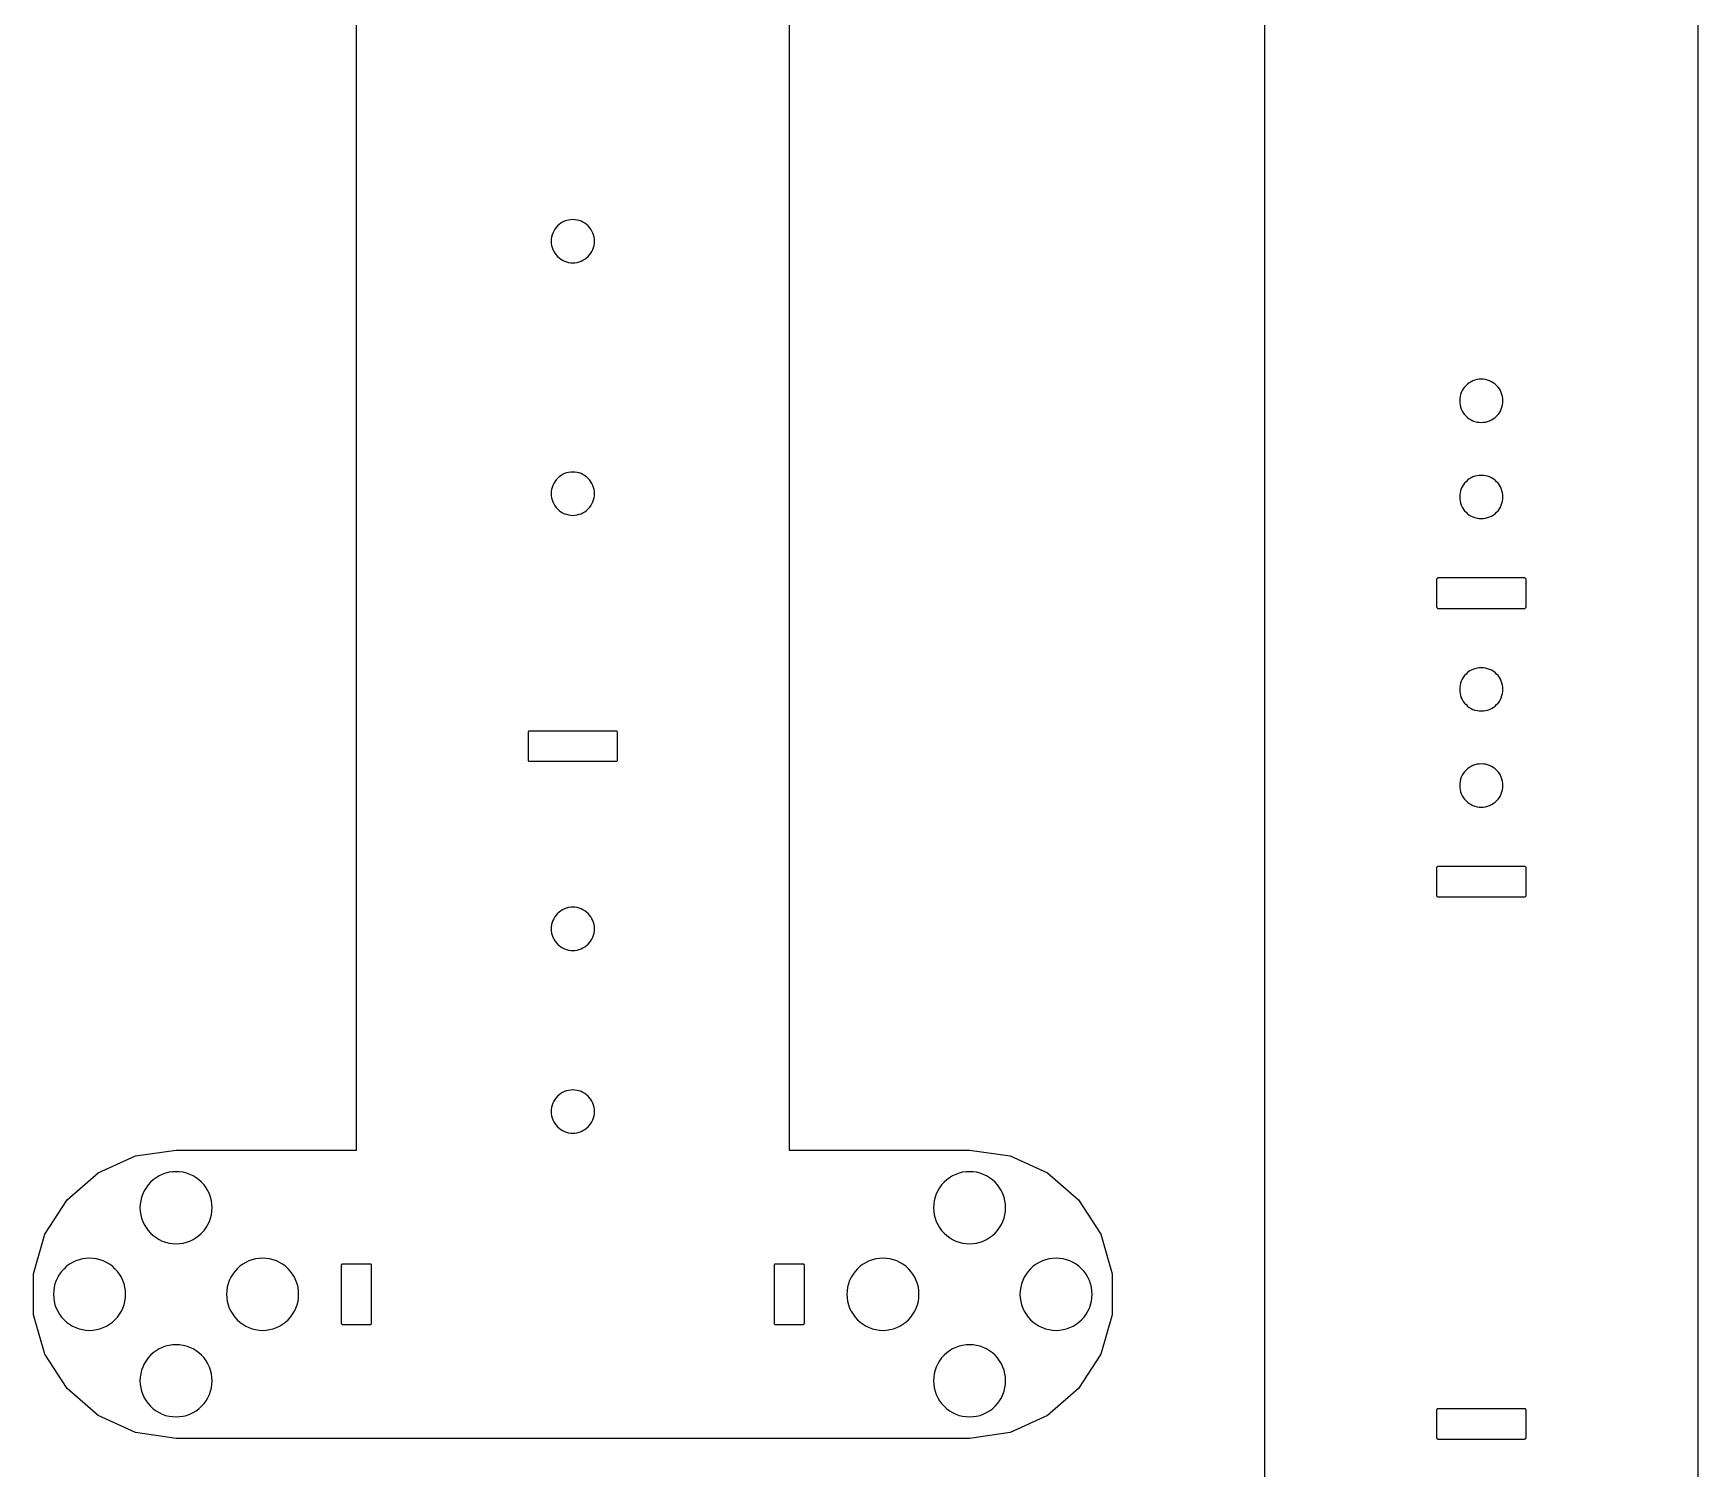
# Model space of a CAD drawing. Header units: millimetres. Extents: x 105 to 221, y 329 to 679.
# Drawn here: x 105.5 to 220.9, y 476 to 575.5 of the extents above; entities that cross this region are included whole.
import ezdxf

# ---------------------------------------------------------------- set-up
doc = ezdxf.new("R2010")
doc.units = ezdxf.units.MM

msp = doc.modelspace()

# ---------------------------------------------------------------- linework, layer by layer
for p, q in [((190.87, 329.08), (190.87, 669.66)), ((220.87, 669.66), (220.87, 329.08)), ((127.89, 498.06), (127.89, 659.06)), ((157.89, 659.06), (157.89, 498.06)), ((141.65, 561.89), (141.57, 561.77)), ((141.74, 562.01), (141.65, 561.89)), ((141.83, 562.12), (141.74, 562.01)), ((141.94, 562.22), (141.83, 562.12)), ((142.06, 562.31), (141.94, 562.22)), ((142.19, 562.38), (142.06, 562.31)), ((142.32, 562.45), (142.19, 562.38)), ((142.46, 562.5), (142.32, 562.45)), ((142.6, 562.53), (142.46, 562.5)), ((142.75, 562.55), (142.6, 562.53)), ((142.89, 562.56), (142.75, 562.55)), ((143.04, 562.55), (142.89, 562.56)), ((143.19, 562.53), (143.04, 562.55)), ((143.33, 562.5), (143.19, 562.53)), ((143.47, 562.45), (143.33, 562.5)), ((143.6, 562.38), (143.47, 562.45)), ((143.73, 562.31), (143.6, 562.38)), ((143.85, 562.22), (143.73, 562.31)), ((143.96, 562.12), (143.85, 562.22)), ((144.05, 562.01), (143.96, 562.12)), ((144.14, 561.89), (144.05, 562.01)), ((144.22, 561.77), (144.14, 561.89)), ((141.4, 561.21), (141.39, 561.06)), ((141.39, 561.06), (141.4, 560.91)), ((141.42, 561.35), (141.4, 561.21)), ((141.4, 560.91), (141.42, 560.77)), ((141.46, 561.5), (141.42, 561.35)), ((141.42, 560.77), (141.46, 560.63)), ((141.51, 561.63), (141.46, 561.5)), ((141.57, 561.77), (141.51, 561.63)), ((144.28, 561.63), (144.22, 561.77)), ((144.33, 561.5), (144.28, 561.63)), ((144.37, 561.35), (144.33, 561.5)), ((144.33, 560.63), (144.37, 560.77)), ((144.39, 561.21), (144.37, 561.35)), ((144.37, 560.77), (144.39, 560.91)), ((144.39, 561.06), (144.39, 561.21)), ((144.39, 560.91), (144.39, 561.06)), ((144.39, 561.06), (144.39, 561.06)), ((141.46, 560.63), (141.51, 560.49)), ((141.51, 560.49), (141.57, 560.35)), ((141.57, 560.35), (141.65, 560.23)), ((141.65, 560.23), (141.74, 560.11)), ((141.74, 560.11), (141.83, 560)), ((141.83, 560), (141.94, 559.9)), ((141.94, 559.9), (142.06, 559.81)), ((142.06, 559.81), (142.19, 559.74)), ((142.19, 559.74), (142.32, 559.67)), ((142.32, 559.67), (142.46, 559.63)), ((142.46, 559.63), (142.6, 559.59)), ((142.6, 559.59), (142.75, 559.57)), ((142.75, 559.57), (142.89, 559.56)), ((142.89, 559.56), (143.04, 559.57)), ((143.04, 559.57), (143.19, 559.59)), ((143.19, 559.59), (143.33, 559.63)), ((143.33, 559.63), (143.47, 559.67)), ((143.47, 559.67), (143.6, 559.74)), ((143.6, 559.74), (143.73, 559.81)), ((143.73, 559.81), (143.85, 559.9)), ((143.85, 559.9), (143.96, 560)), ((143.96, 560), (144.05, 560.11)), ((144.05, 560.11), (144.14, 560.23)), ((144.14, 560.23), (144.22, 560.35)), ((144.22, 560.35), (144.28, 560.49)), ((144.28, 560.49), (144.33, 560.63)), ((205.72, 551.49), (205.58, 551.47)), ((205.87, 551.5), (205.72, 551.49)), ((206.02, 551.49), (205.87, 551.5)), ((206.16, 551.47), (206.02, 551.49)), ((204.43, 550.43), (204.4, 550.29)), ((204.48, 550.57), (204.43, 550.43)), ((204.55, 550.71), (204.48, 550.57)), ((204.62, 550.83), (204.55, 550.71)), ((204.71, 550.95), (204.62, 550.83)), ((204.81, 551.06), (204.71, 550.95)), ((204.92, 551.16), (204.81, 551.06)), ((205.03, 551.25), (204.92, 551.16)), ((205.16, 551.32), (205.03, 551.25)), ((205.29, 551.38), (205.16, 551.32)), ((205.43, 551.43), (205.29, 551.38)), ((205.58, 551.47), (205.43, 551.43)), ((206.3, 551.43), (206.16, 551.47)), ((206.44, 551.38), (206.3, 551.43)), ((206.58, 551.32), (206.44, 551.38)), ((206.7, 551.25), (206.58, 551.32)), ((206.82, 551.16), (206.7, 551.25)), ((206.93, 551.06), (206.82, 551.16)), ((207.03, 550.95), (206.93, 551.06)), ((207.12, 550.83), (207.03, 550.95)), ((207.19, 550.71), (207.12, 550.83)), ((207.25, 550.57), (207.19, 550.71)), ((207.3, 550.43), (207.25, 550.57)), ((207.34, 550.29), (207.3, 550.43)), ((204.38, 550.14), (204.37, 550)), ((204.37, 550), (204.38, 549.85)), ((204.4, 550.29), (204.38, 550.14)), ((204.38, 549.85), (204.4, 549.71)), ((204.4, 549.71), (204.43, 549.56)), ((204.43, 549.56), (204.48, 549.42)), ((204.48, 549.42), (204.55, 549.29)), ((204.55, 549.29), (204.62, 549.16)), ((207.12, 549.16), (207.19, 549.29)), ((207.19, 549.29), (207.25, 549.42)), ((207.25, 549.42), (207.3, 549.56)), ((207.3, 549.56), (207.34, 549.71)), ((207.36, 550.14), (207.34, 550.29)), ((207.34, 549.71), (207.36, 549.85)), ((207.37, 550), (207.36, 550.14)), ((207.36, 549.85), (207.37, 550)), ((207.37, 550), (207.37, 550)), ((204.62, 549.16), (204.71, 549.05)), ((204.71, 549.05), (204.81, 548.94)), ((204.81, 548.94), (204.92, 548.84)), ((204.92, 548.84), (205.03, 548.75)), ((205.03, 548.75), (205.16, 548.68)), ((205.16, 548.68), (205.29, 548.61)), ((205.29, 548.61), (205.43, 548.56)), ((205.43, 548.56), (205.58, 548.53)), ((205.58, 548.53), (205.72, 548.51)), ((205.72, 548.51), (205.87, 548.5)), ((205.87, 548.5), (206.02, 548.51)), ((206.02, 548.51), (206.16, 548.53)), ((206.16, 548.53), (206.3, 548.56)), ((206.3, 548.56), (206.44, 548.61)), ((206.44, 548.61), (206.58, 548.68)), ((206.58, 548.68), (206.7, 548.75)), ((206.7, 548.75), (206.82, 548.84)), ((206.82, 548.84), (206.93, 548.94)), ((206.93, 548.94), (207.03, 549.05)), ((207.03, 549.05), (207.12, 549.16)), ((141.83, 544.62), (141.74, 544.51)), ((141.94, 544.72), (141.83, 544.62)), ((142.06, 544.81), (141.94, 544.72)), ((142.19, 544.88), (142.06, 544.81)), ((142.32, 544.95), (142.19, 544.88)), ((142.46, 545), (142.32, 544.95)), ((142.6, 545.03), (142.46, 545)), ((142.75, 545.05), (142.6, 545.03)), ((142.89, 545.06), (142.75, 545.05)), ((143.04, 545.05), (142.89, 545.06)), ((143.19, 545.03), (143.04, 545.05)), ((143.33, 545), (143.19, 545.03)), ((143.47, 544.95), (143.33, 545)), ((143.6, 544.88), (143.47, 544.95)), ((143.73, 544.81), (143.6, 544.88)), ((143.85, 544.72), (143.73, 544.81)), ((143.96, 544.62), (143.85, 544.72)), ((144.05, 544.51), (143.96, 544.62)), ((205.03, 544.58), (204.92, 544.49)), ((205.16, 544.65), (205.03, 544.58)), ((205.29, 544.72), (205.16, 544.65)), ((205.43, 544.77), (205.29, 544.72)), ((205.58, 544.8), (205.43, 544.77)), ((205.72, 544.82), (205.58, 544.8)), ((205.87, 544.83), (205.72, 544.82)), ((206.02, 544.82), (205.87, 544.83)), ((206.16, 544.8), (206.02, 544.82)), ((206.3, 544.77), (206.16, 544.8)), ((206.44, 544.72), (206.3, 544.77)), ((206.58, 544.65), (206.44, 544.72)), ((206.7, 544.58), (206.58, 544.65)), ((206.82, 544.49), (206.7, 544.58)), ((141.4, 543.71), (141.39, 543.56)), ((141.39, 543.56), (141.4, 543.41)), ((141.42, 543.85), (141.4, 543.71)), ((141.4, 543.41), (141.42, 543.27)), ((141.46, 544), (141.42, 543.85)), ((141.51, 544.13), (141.46, 544)), ((141.57, 544.27), (141.51, 544.13)), ((141.65, 544.39), (141.57, 544.27)), ((141.74, 544.51), (141.65, 544.39)), ((144.14, 544.39), (144.05, 544.51)), ((144.22, 544.27), (144.14, 544.39)), ((144.28, 544.13), (144.22, 544.27)), ((144.33, 544), (144.28, 544.13)), ((144.37, 543.85), (144.33, 544)), ((144.39, 543.71), (144.37, 543.85)), ((144.37, 543.27), (144.39, 543.41)), ((144.39, 543.56), (144.39, 543.71)), ((144.39, 543.41), (144.39, 543.56)), ((144.39, 543.56), (144.39, 543.56)), ((204.38, 543.48), (204.37, 543.33)), ((204.4, 543.62), (204.38, 543.48)), ((204.43, 543.77), (204.4, 543.62)), ((204.48, 543.91), (204.43, 543.77)), ((204.55, 544.04), (204.48, 543.91)), ((204.62, 544.16), (204.55, 544.04)), ((204.71, 544.28), (204.62, 544.16)), ((204.81, 544.39), (204.71, 544.28)), ((204.92, 544.49), (204.81, 544.39)), ((206.93, 544.39), (206.82, 544.49)), ((207.03, 544.28), (206.93, 544.39)), ((207.12, 544.16), (207.03, 544.28)), ((207.19, 544.04), (207.12, 544.16)), ((207.25, 543.91), (207.19, 544.04)), ((207.3, 543.77), (207.25, 543.91)), ((207.34, 543.62), (207.3, 543.77)), ((207.36, 543.48), (207.34, 543.62)), ((207.37, 543.33), (207.36, 543.48)), ((141.42, 543.27), (141.46, 543.13)), ((141.46, 543.13), (141.51, 542.99)), ((141.51, 542.99), (141.57, 542.85)), ((141.57, 542.85), (141.65, 542.73)), ((141.65, 542.73), (141.74, 542.61)), ((141.74, 542.61), (141.83, 542.5)), ((141.83, 542.5), (141.94, 542.4)), ((141.94, 542.4), (142.06, 542.31)), ((142.06, 542.31), (142.19, 542.24)), ((143.6, 542.24), (143.73, 542.31)), ((143.73, 542.31), (143.85, 542.4)), ((143.85, 542.4), (143.96, 542.5)), ((143.96, 542.5), (144.05, 542.61)), ((144.05, 542.61), (144.14, 542.73)), ((144.14, 542.73), (144.22, 542.85)), ((144.22, 542.85), (144.28, 542.99)), ((144.28, 542.99), (144.33, 543.13)), ((144.33, 543.13), (144.37, 543.27)), ((204.37, 543.33), (204.38, 543.18)), ((204.38, 543.18), (204.4, 543.04)), ((204.4, 543.04), (204.43, 542.9)), ((204.43, 542.9), (204.48, 542.76)), ((204.48, 542.76), (204.55, 542.62)), ((204.55, 542.62), (204.62, 542.5)), ((204.62, 542.5), (204.71, 542.38)), ((204.71, 542.38), (204.81, 542.27)), ((204.81, 542.27), (204.92, 542.17)), ((206.82, 542.17), (206.93, 542.27)), ((206.93, 542.27), (207.03, 542.38)), ((207.03, 542.38), (207.12, 542.5)), ((207.12, 542.5), (207.19, 542.62)), ((207.19, 542.62), (207.25, 542.76)), ((207.25, 542.76), (207.3, 542.9)), ((207.3, 542.9), (207.34, 543.04)), ((207.34, 543.04), (207.36, 543.18)), ((207.36, 543.18), (207.37, 543.33)), ((207.37, 543.33), (207.37, 543.33)), ((142.19, 542.24), (142.32, 542.17)), ((142.32, 542.17), (142.46, 542.13)), ((142.46, 542.13), (142.6, 542.09)), ((142.6, 542.09), (142.75, 542.07)), ((142.75, 542.07), (142.89, 542.06)), ((142.89, 542.06), (143.04, 542.07)), ((143.04, 542.07), (143.19, 542.09)), ((143.19, 542.09), (143.33, 542.13)), ((143.33, 542.13), (143.47, 542.17)), ((143.47, 542.17), (143.6, 542.24)), ((204.92, 542.17), (205.03, 542.08)), ((205.03, 542.08), (205.16, 542.01)), ((205.16, 542.01), (205.29, 541.95)), ((205.29, 541.95), (205.43, 541.9)), ((205.43, 541.9), (205.58, 541.86)), ((205.58, 541.86), (205.72, 541.84)), ((205.72, 541.84), (205.87, 541.83)), ((205.87, 541.83), (206.02, 541.84)), ((206.02, 541.84), (206.16, 541.86)), ((206.16, 541.86), (206.3, 541.9)), ((206.3, 541.9), (206.44, 541.95)), ((206.44, 541.95), (206.58, 542.01)), ((206.58, 542.01), (206.7, 542.08)), ((206.7, 542.08), (206.82, 542.17)), ((202.78, 537.66), (202.77, 537.64)), ((202.77, 537.64), (202.77, 537.62)), ((202.79, 537.67), (202.78, 537.66)), ((202.8, 537.69), (202.79, 537.67)), ((202.81, 537.7), (202.8, 537.69)), ((202.83, 537.71), (202.81, 537.7)), ((202.85, 537.72), (202.83, 537.71)), ((202.87, 537.72), (202.85, 537.72)), ((208.87, 537.72), (202.87, 537.72)), ((208.89, 537.72), (208.87, 537.72)), ((208.91, 537.71), (208.89, 537.72)), ((208.92, 537.7), (208.91, 537.71)), ((208.94, 537.69), (208.92, 537.7)), ((208.95, 537.67), (208.94, 537.69)), ((208.96, 537.66), (208.95, 537.67)), ((208.97, 537.64), (208.96, 537.66)), ((208.97, 537.62), (208.97, 537.64)), ((202.77, 537.62), (202.77, 535.71)), ((208.97, 535.71), (208.97, 537.62)), ((202.77, 535.71), (202.77, 535.69)), ((202.77, 535.69), (202.78, 535.67)), ((202.78, 535.67), (202.79, 535.66)), ((202.79, 535.66), (202.8, 535.64)), ((202.8, 535.64), (202.81, 535.63)), ((202.81, 535.63), (202.83, 535.62)), ((202.83, 535.62), (202.85, 535.61)), ((202.85, 535.61), (202.87, 535.61)), ((202.87, 535.61), (208.87, 535.61)), ((202.87, 535.61), (202.87, 535.61)), ((208.87, 535.61), (208.89, 535.61)), ((208.89, 535.61), (208.91, 535.62)), ((208.91, 535.62), (208.92, 535.63)), ((208.92, 535.63), (208.94, 535.64)), ((208.94, 535.64), (208.95, 535.66)), ((208.95, 535.66), (208.96, 535.67)), ((208.96, 535.67), (208.97, 535.69)), ((208.97, 535.69), (208.97, 535.71)), ((204.62, 530.83), (204.55, 530.71)), ((204.71, 530.95), (204.62, 530.83)), ((204.81, 531.06), (204.71, 530.95)), ((204.92, 531.16), (204.81, 531.06)), ((205.03, 531.25), (204.92, 531.16)), ((205.16, 531.32), (205.03, 531.25)), ((205.29, 531.38), (205.16, 531.32)), ((205.43, 531.43), (205.29, 531.38)), ((205.58, 531.47), (205.43, 531.43)), ((205.72, 531.49), (205.58, 531.47)), ((205.87, 531.5), (205.72, 531.49)), ((206.02, 531.49), (205.87, 531.5)), ((206.16, 531.47), (206.02, 531.49)), ((206.3, 531.43), (206.16, 531.47)), ((206.44, 531.38), (206.3, 531.43)), ((206.58, 531.32), (206.44, 531.38)), ((206.7, 531.25), (206.58, 531.32)), ((206.82, 531.16), (206.7, 531.25)), ((206.93, 531.06), (206.82, 531.16)), ((207.03, 530.95), (206.93, 531.06)), ((207.12, 530.83), (207.03, 530.95)), ((207.19, 530.71), (207.12, 530.83)), ((204.38, 530.14), (204.37, 530)), ((204.37, 530), (204.38, 529.85)), ((204.4, 530.29), (204.38, 530.14)), ((204.38, 529.85), (204.4, 529.71)), ((204.43, 530.43), (204.4, 530.29)), ((204.4, 529.71), (204.43, 529.56)), ((204.48, 530.57), (204.43, 530.43)), ((204.43, 529.56), (204.48, 529.42)), ((204.55, 530.71), (204.48, 530.57)), ((207.25, 530.57), (207.19, 530.71)), ((207.3, 530.43), (207.25, 530.57)), ((207.25, 529.42), (207.3, 529.56)), ((207.34, 530.29), (207.3, 530.43)), ((207.3, 529.56), (207.34, 529.71)), ((207.36, 530.14), (207.34, 530.29)), ((207.34, 529.71), (207.36, 529.85)), ((207.37, 530), (207.36, 530.14)), ((207.36, 529.85), (207.37, 530)), ((207.37, 530), (207.37, 530)), ((204.48, 529.42), (204.55, 529.29)), ((204.55, 529.29), (204.62, 529.16)), ((204.62, 529.16), (204.71, 529.05)), ((204.71, 529.05), (204.81, 528.94)), ((204.81, 528.94), (204.92, 528.84)), ((204.92, 528.84), (205.03, 528.75)), ((205.03, 528.75), (205.16, 528.68)), ((205.16, 528.68), (205.29, 528.61)), ((205.29, 528.61), (205.43, 528.56)), ((205.43, 528.56), (205.58, 528.53)), ((205.58, 528.53), (205.72, 528.51)), ((205.72, 528.51), (205.87, 528.5)), ((205.87, 528.5), (206.02, 528.51)), ((206.02, 528.51), (206.16, 528.53)), ((206.16, 528.53), (206.3, 528.56)), ((206.3, 528.56), (206.44, 528.61)), ((206.44, 528.61), (206.58, 528.68)), ((206.58, 528.68), (206.7, 528.75)), ((206.7, 528.75), (206.82, 528.84)), ((206.82, 528.84), (206.93, 528.94)), ((206.93, 528.94), (207.03, 529.05)), ((207.03, 529.05), (207.12, 529.16)), ((207.12, 529.16), (207.19, 529.29)), ((207.19, 529.29), (207.25, 529.42)), ((139.8, 527.03), (139.79, 527.01)), ((139.79, 527.01), (139.79, 525.11)), ((139.81, 527.07), (139.8, 527.05)), ((139.8, 527.05), (139.8, 527.03)), ((139.82, 527.08), (139.81, 527.07)), ((139.84, 527.1), (139.82, 527.08)), ((139.86, 527.11), (139.84, 527.1)), ((139.88, 527.11), (139.86, 527.11)), ((139.89, 527.11), (139.88, 527.11)), ((145.89, 527.11), (139.89, 527.11)), ((145.91, 527.11), (145.89, 527.11)), ((145.89, 527.11), (145.89, 527.11)), ((145.93, 527.11), (145.91, 527.11)), ((145.95, 527.1), (145.93, 527.11)), ((145.97, 527.08), (145.95, 527.1)), ((145.98, 527.07), (145.97, 527.08)), ((145.99, 527.05), (145.98, 527.07)), ((145.99, 527.03), (145.99, 527.05)), ((145.99, 527.01), (145.99, 527.03)), ((145.99, 525.11), (145.99, 527.01)), ((139.79, 525.11), (139.8, 525.09)), ((139.8, 525.09), (139.8, 525.07)), ((139.8, 525.07), (139.81, 525.05)), ((139.81, 525.05), (139.82, 525.04)), ((139.82, 525.04), (139.84, 525.03)), ((139.84, 525.03), (139.86, 525.02)), ((139.86, 525.02), (139.88, 525.01)), ((139.88, 525.01), (139.89, 525.01)), ((139.89, 525.01), (145.89, 525.01)), ((145.89, 525.01), (145.91, 525.01)), ((145.91, 525.01), (145.93, 525.02)), ((145.93, 525.02), (145.95, 525.03)), ((145.95, 525.03), (145.97, 525.04)), ((145.97, 525.04), (145.98, 525.05)), ((145.98, 525.05), (145.99, 525.07)), ((145.99, 525.09), (145.99, 525.11)), ((145.99, 525.07), (145.99, 525.09)), ((204.48, 523.91), (204.43, 523.77)), ((204.55, 524.04), (204.48, 523.91)), ((204.62, 524.16), (204.55, 524.04)), ((204.71, 524.28), (204.62, 524.16)), ((204.81, 524.39), (204.71, 524.28)), ((204.92, 524.49), (204.81, 524.39)), ((205.03, 524.58), (204.92, 524.49)), ((205.16, 524.65), (205.03, 524.58)), ((205.29, 524.72), (205.16, 524.65)), ((205.43, 524.77), (205.29, 524.72)), ((205.58, 524.8), (205.43, 524.77)), ((205.72, 524.82), (205.58, 524.8)), ((205.87, 524.83), (205.72, 524.82)), ((206.02, 524.82), (205.87, 524.83)), ((206.16, 524.8), (206.02, 524.82)), ((206.3, 524.77), (206.16, 524.8)), ((206.44, 524.72), (206.3, 524.77)), ((206.58, 524.65), (206.44, 524.72)), ((206.7, 524.58), (206.58, 524.65)), ((206.82, 524.49), (206.7, 524.58)), ((206.93, 524.39), (206.82, 524.49)), ((207.03, 524.28), (206.93, 524.39)), ((207.12, 524.16), (207.03, 524.28)), ((207.19, 524.04), (207.12, 524.16)), ((207.25, 523.91), (207.19, 524.04)), ((207.3, 523.77), (207.25, 523.91)), ((204.38, 523.48), (204.37, 523.33)), ((204.37, 523.33), (204.38, 523.18)), ((204.4, 523.62), (204.38, 523.48)), ((204.38, 523.18), (204.4, 523.04)), ((204.43, 523.77), (204.4, 523.62)), ((204.4, 523.04), (204.43, 522.9)), ((204.43, 522.9), (204.48, 522.76)), ((204.48, 522.76), (204.55, 522.62)), ((207.19, 522.62), (207.25, 522.76)), ((207.25, 522.76), (207.3, 522.9)), ((207.34, 523.62), (207.3, 523.77)), ((207.3, 522.9), (207.34, 523.04)), ((207.36, 523.48), (207.34, 523.62)), ((207.34, 523.04), (207.36, 523.18)), ((207.37, 523.33), (207.36, 523.48)), ((207.36, 523.18), (207.37, 523.33)), ((207.37, 523.33), (207.37, 523.33)), ((204.55, 522.62), (204.62, 522.5)), ((204.62, 522.5), (204.71, 522.38)), ((204.71, 522.38), (204.81, 522.27)), ((204.81, 522.27), (204.92, 522.17)), ((204.92, 522.17), (205.03, 522.08)), ((205.03, 522.08), (205.16, 522.01)), ((205.16, 522.01), (205.29, 521.95)), ((205.29, 521.95), (205.43, 521.9)), ((205.43, 521.9), (205.58, 521.86)), ((205.58, 521.86), (205.72, 521.84)), ((205.72, 521.84), (205.87, 521.83)), ((205.87, 521.83), (206.02, 521.84)), ((206.02, 521.84), (206.16, 521.86)), ((206.16, 521.86), (206.3, 521.9)), ((206.3, 521.9), (206.44, 521.95)), ((206.44, 521.95), (206.58, 522.01)), ((206.58, 522.01), (206.7, 522.08)), ((206.7, 522.08), (206.82, 522.17)), ((206.82, 522.17), (206.93, 522.27)), ((206.93, 522.27), (207.03, 522.38)), ((207.03, 522.38), (207.12, 522.5)), ((207.12, 522.5), (207.19, 522.62)), ((202.78, 517.66), (202.77, 517.64)), ((202.77, 517.64), (202.77, 517.62)), ((202.77, 517.62), (202.77, 515.71)), ((202.79, 517.67), (202.78, 517.66)), ((202.8, 517.69), (202.79, 517.67)), ((202.81, 517.7), (202.8, 517.69)), ((202.83, 517.71), (202.81, 517.7)), ((202.85, 517.72), (202.83, 517.71)), ((202.87, 517.72), (202.85, 517.72)), ((208.87, 517.72), (202.87, 517.72)), ((208.89, 517.72), (208.87, 517.72)), ((208.91, 517.71), (208.89, 517.72)), ((208.92, 517.7), (208.91, 517.71)), ((208.94, 517.69), (208.92, 517.7)), ((208.95, 517.67), (208.94, 517.69)), ((208.96, 517.66), (208.95, 517.67)), ((208.97, 517.64), (208.96, 517.66)), ((208.97, 517.62), (208.97, 517.64)), ((208.97, 515.71), (208.97, 517.62)), ((142.06, 514.64), (141.94, 514.55)), ((142.19, 514.72), (142.06, 514.64)), ((142.32, 514.78), (142.19, 514.72)), ((142.46, 514.83), (142.32, 514.78)), ((142.6, 514.87), (142.46, 514.83)), ((142.75, 514.89), (142.6, 514.87)), ((142.89, 514.9), (142.75, 514.89)), ((143.04, 514.89), (142.89, 514.9)), ((143.19, 514.87), (143.04, 514.89)), ((143.33, 514.83), (143.19, 514.87)), ((143.47, 514.78), (143.33, 514.83)), ((143.6, 514.72), (143.47, 514.78)), ((143.73, 514.64), (143.6, 514.72)), ((143.85, 514.55), (143.73, 514.64)), ((202.77, 515.71), (202.77, 515.69)), ((202.77, 515.69), (202.78, 515.67)), ((202.78, 515.67), (202.79, 515.66)), ((202.79, 515.66), (202.8, 515.64)), ((202.8, 515.64), (202.81, 515.63)), ((202.81, 515.63), (202.83, 515.62)), ((202.83, 515.62), (202.85, 515.61)), ((202.85, 515.61), (202.87, 515.61)), ((202.87, 515.61), (208.87, 515.61)), ((202.87, 515.61), (202.87, 515.61)), ((208.87, 515.61), (208.89, 515.61)), ((208.89, 515.61), (208.91, 515.62)), ((208.91, 515.62), (208.92, 515.63)), ((208.92, 515.63), (208.94, 515.64)), ((208.94, 515.64), (208.95, 515.66)), ((208.95, 515.66), (208.96, 515.67)), ((208.96, 515.67), (208.97, 515.69)), ((208.97, 515.69), (208.97, 515.71)), ((141.4, 513.54), (141.39, 513.4)), ((141.42, 513.69), (141.4, 513.54)), ((141.46, 513.83), (141.42, 513.69)), ((141.51, 513.97), (141.46, 513.83)), ((141.57, 514.1), (141.51, 513.97)), ((141.65, 514.23), (141.57, 514.1)), ((141.74, 514.35), (141.65, 514.23)), ((141.83, 514.46), (141.74, 514.35)), ((141.94, 514.55), (141.83, 514.46)), ((143.96, 514.46), (143.85, 514.55)), ((144.05, 514.35), (143.96, 514.46)), ((144.14, 514.23), (144.05, 514.35)), ((144.22, 514.1), (144.14, 514.23)), ((144.28, 513.97), (144.22, 514.1)), ((144.33, 513.83), (144.28, 513.97)), ((144.37, 513.69), (144.33, 513.83)), ((144.39, 513.54), (144.37, 513.69)), ((144.39, 513.4), (144.39, 513.54)), ((141.39, 513.4), (141.4, 513.25)), ((141.4, 513.25), (141.42, 513.1)), ((141.42, 513.1), (141.46, 512.96)), ((141.46, 512.96), (141.51, 512.82)), ((141.51, 512.82), (141.57, 512.69)), ((141.57, 512.69), (141.65, 512.56)), ((141.65, 512.56), (141.74, 512.44)), ((141.74, 512.44), (141.83, 512.33)), ((141.83, 512.33), (141.94, 512.24)), ((143.85, 512.24), (143.96, 512.33)), ((143.96, 512.33), (144.05, 512.44)), ((144.05, 512.44), (144.14, 512.56)), ((144.14, 512.56), (144.22, 512.69)), ((144.22, 512.69), (144.28, 512.82)), ((144.28, 512.82), (144.33, 512.96)), ((144.33, 512.96), (144.37, 513.1)), ((144.37, 513.1), (144.39, 513.25)), ((144.39, 513.25), (144.39, 513.4)), ((144.39, 513.4), (144.39, 513.4)), ((141.94, 512.24), (142.06, 512.15)), ((142.06, 512.15), (142.19, 512.07)), ((142.19, 512.07), (142.32, 512.01)), ((142.32, 512.01), (142.46, 511.96)), ((142.46, 511.96), (142.6, 511.92)), ((142.6, 511.92), (142.75, 511.9)), ((142.75, 511.9), (142.89, 511.9)), ((142.89, 511.9), (143.04, 511.9)), ((143.04, 511.9), (143.19, 511.92)), ((143.19, 511.92), (143.33, 511.96)), ((143.33, 511.96), (143.47, 512.01)), ((143.47, 512.01), (143.6, 512.07)), ((143.6, 512.07), (143.73, 512.15)), ((143.73, 512.15), (143.85, 512.24)), ((141.94, 501.89), (141.83, 501.79)), ((142.06, 501.98), (141.94, 501.89)), ((142.19, 502.05), (142.06, 501.98)), ((142.32, 502.12), (142.19, 502.05)), ((142.46, 502.17), (142.32, 502.12)), ((142.6, 502.2), (142.46, 502.17)), ((142.75, 502.22), (142.6, 502.2)), ((142.89, 502.23), (142.75, 502.22)), ((143.04, 502.22), (142.89, 502.23)), ((143.19, 502.2), (143.04, 502.22)), ((143.33, 502.17), (143.19, 502.2)), ((143.47, 502.12), (143.33, 502.17)), ((143.6, 502.05), (143.47, 502.12)), ((143.73, 501.98), (143.6, 502.05)), ((143.85, 501.89), (143.73, 501.98)), ((143.96, 501.79), (143.85, 501.89)), ((141.4, 500.88), (141.39, 500.73)), ((141.39, 500.73), (141.4, 500.58)), ((141.42, 501.02), (141.4, 500.88)), ((141.46, 501.17), (141.42, 501.02)), ((141.51, 501.3), (141.46, 501.17)), ((141.57, 501.44), (141.51, 501.3)), ((141.65, 501.56), (141.57, 501.44)), ((141.74, 501.68), (141.65, 501.56)), ((141.83, 501.79), (141.74, 501.68)), ((144.05, 501.68), (143.96, 501.79)), ((144.14, 501.56), (144.05, 501.68)), ((144.22, 501.44), (144.14, 501.56)), ((144.28, 501.3), (144.22, 501.44)), ((144.33, 501.17), (144.28, 501.3)), ((144.37, 501.02), (144.33, 501.17)), ((144.39, 500.88), (144.37, 501.02)), ((144.39, 500.73), (144.39, 500.88)), ((144.39, 500.58), (144.39, 500.73)), ((144.39, 500.73), (144.39, 500.73)), ((141.4, 500.58), (141.42, 500.44)), ((141.42, 500.44), (141.46, 500.29)), ((141.46, 500.29), (141.51, 500.16)), ((141.51, 500.16), (141.57, 500.02)), ((141.57, 500.02), (141.65, 499.9)), ((141.65, 499.9), (141.74, 499.78)), ((141.74, 499.78), (141.83, 499.67)), ((141.83, 499.67), (141.94, 499.57)), ((141.94, 499.57), (142.06, 499.48)), ((143.73, 499.48), (143.85, 499.57)), ((143.85, 499.57), (143.96, 499.67)), ((143.96, 499.67), (144.05, 499.78)), ((144.05, 499.78), (144.14, 499.9)), ((144.14, 499.9), (144.22, 500.02)), ((144.22, 500.02), (144.28, 500.16)), ((144.28, 500.16), (144.33, 500.29)), ((144.33, 500.29), (144.37, 500.44)), ((144.37, 500.44), (144.39, 500.58)), ((142.06, 499.48), (142.19, 499.41)), ((142.19, 499.41), (142.32, 499.34)), ((142.32, 499.34), (142.46, 499.29)), ((142.46, 499.29), (142.6, 499.26)), ((142.6, 499.26), (142.75, 499.24)), ((142.75, 499.24), (142.89, 499.23)), ((142.89, 499.23), (143.04, 499.24)), ((143.04, 499.24), (143.19, 499.26)), ((143.19, 499.26), (143.33, 499.29)), ((143.33, 499.29), (143.47, 499.34)), ((143.47, 499.34), (143.6, 499.41)), ((143.6, 499.41), (143.73, 499.48)), ((109.99, 496.48), (112.58, 497.66)), ((112.58, 497.66), (115.39, 498.06)), ((115.39, 498.06), (127.89, 498.06)), ((157.89, 498.06), (170.39, 498.06)), ((170.39, 498.06), (173.21, 497.66)), ((173.21, 497.66), (175.8, 496.48)), ((107.84, 494.61), (109.99, 496.48)), ((114.01, 496.14), (113.81, 496)), ((114.22, 496.27), (114.01, 496.14)), ((114.44, 496.37), (114.22, 496.27)), ((114.67, 496.46), (114.44, 496.37)), ((114.91, 496.52), (114.67, 496.46)), ((115.15, 496.55), (114.91, 496.52)), ((115.39, 496.56), (115.15, 496.55)), ((115.64, 496.55), (115.39, 496.56)), ((115.88, 496.52), (115.64, 496.55)), ((116.12, 496.46), (115.88, 496.52)), ((116.35, 496.37), (116.12, 496.46)), ((116.57, 496.27), (116.35, 496.37)), ((116.78, 496.14), (116.57, 496.27)), ((116.98, 496), (116.78, 496.14)), ((169.01, 496.14), (168.81, 496)), ((169.22, 496.27), (169.01, 496.14)), ((169.44, 496.37), (169.22, 496.27)), ((169.67, 496.46), (169.44, 496.37)), ((169.91, 496.52), (169.67, 496.46)), ((170.15, 496.55), (169.91, 496.52)), ((170.39, 496.56), (170.15, 496.55)), ((170.64, 496.55), (170.39, 496.56)), ((170.88, 496.52), (170.64, 496.55)), ((171.12, 496.46), (170.88, 496.52)), ((171.35, 496.37), (171.12, 496.46)), ((171.57, 496.27), (171.35, 496.37)), ((171.78, 496.14), (171.57, 496.27)), ((171.98, 496), (171.78, 496.14)), ((175.8, 496.48), (177.95, 494.61)), ((113.08, 495.02), (113, 494.79)), ((113.19, 495.24), (113.08, 495.02)), ((113.32, 495.45), (113.19, 495.24)), ((113.46, 495.65), (113.32, 495.45)), ((113.63, 495.83), (113.46, 495.65)), ((113.81, 496), (113.63, 495.83)), ((117.16, 495.83), (116.98, 496)), ((117.33, 495.65), (117.16, 495.83)), ((117.47, 495.45), (117.33, 495.65)), ((117.6, 495.24), (117.47, 495.45)), ((117.7, 495.02), (117.6, 495.24)), ((117.79, 494.79), (117.7, 495.02)), ((168.08, 495.02), (168, 494.79)), ((168.19, 495.24), (168.08, 495.02)), ((168.32, 495.45), (168.19, 495.24)), ((168.46, 495.65), (168.32, 495.45)), ((168.63, 495.83), (168.46, 495.65)), ((168.81, 496), (168.63, 495.83)), ((172.16, 495.83), (171.98, 496)), ((172.33, 495.65), (172.16, 495.83)), ((172.47, 495.45), (172.33, 495.65)), ((172.6, 495.24), (172.47, 495.45)), ((172.7, 495.02), (172.6, 495.24)), ((172.79, 494.79), (172.7, 495.02)), ((106.3, 492.22), (107.84, 494.61)), ((112.91, 494.31), (112.89, 494.06)), ((112.89, 494.06), (112.91, 493.82)), ((112.94, 494.55), (112.91, 494.31)), ((112.91, 493.82), (112.94, 493.58)), ((113, 494.79), (112.94, 494.55)), ((117.85, 494.55), (117.79, 494.79)), ((117.88, 494.31), (117.85, 494.55)), ((117.85, 493.58), (117.88, 493.82)), ((117.89, 494.06), (117.88, 494.31)), ((117.88, 493.82), (117.89, 494.06)), ((117.89, 494.06), (117.89, 494.06)), ((167.91, 494.31), (167.89, 494.06)), ((167.89, 494.06), (167.91, 493.82)), ((167.94, 494.55), (167.91, 494.31)), ((167.91, 493.82), (167.94, 493.58)), ((168, 494.79), (167.94, 494.55)), ((172.85, 494.55), (172.79, 494.79)), ((172.88, 494.31), (172.85, 494.55)), ((172.85, 493.58), (172.88, 493.82)), ((172.89, 494.06), (172.88, 494.31)), ((172.88, 493.82), (172.89, 494.06)), ((172.89, 494.06), (172.89, 494.06)), ((177.95, 494.61), (179.49, 492.22)), ((112.94, 493.58), (113, 493.34)), ((113, 493.34), (113.08, 493.11)), ((113.08, 493.11), (113.19, 492.89)), ((113.19, 492.89), (113.32, 492.68)), ((113.32, 492.68), (113.46, 492.48)), ((117.33, 492.48), (117.47, 492.68)), ((117.47, 492.68), (117.6, 492.89)), ((117.6, 492.89), (117.7, 493.11)), ((117.7, 493.11), (117.79, 493.34)), ((117.79, 493.34), (117.85, 493.58)), ((167.94, 493.58), (168, 493.34)), ((168, 493.34), (168.08, 493.11)), ((168.08, 493.11), (168.19, 492.89)), ((168.19, 492.89), (168.32, 492.68)), ((168.32, 492.68), (168.46, 492.48)), ((172.33, 492.48), (172.47, 492.68)), ((172.47, 492.68), (172.6, 492.89)), ((172.6, 492.89), (172.7, 493.11)), ((172.7, 493.11), (172.79, 493.34)), ((172.79, 493.34), (172.85, 493.58)), ((105.5, 489.49), (106.3, 492.22)), ((113.46, 492.48), (113.63, 492.3)), ((113.63, 492.3), (113.81, 492.13)), ((113.81, 492.13), (114.01, 491.99)), ((114.01, 491.99), (114.22, 491.86)), ((114.22, 491.86), (114.44, 491.75)), ((114.44, 491.75), (114.67, 491.67)), ((114.67, 491.67), (114.91, 491.61)), ((114.91, 491.61), (115.15, 491.58)), ((115.15, 491.58), (115.39, 491.56)), ((115.39, 491.56), (115.64, 491.58)), ((115.64, 491.58), (115.88, 491.61)), ((115.88, 491.61), (116.12, 491.67)), ((116.12, 491.67), (116.35, 491.75)), ((116.35, 491.75), (116.57, 491.86)), ((116.57, 491.86), (116.78, 491.99)), ((116.78, 491.99), (116.98, 492.13)), ((116.98, 492.13), (117.16, 492.3)), ((117.16, 492.3), (117.33, 492.48)), ((168.46, 492.48), (168.63, 492.3)), ((168.63, 492.3), (168.81, 492.13)), ((168.81, 492.13), (169.01, 491.99)), ((169.01, 491.99), (169.22, 491.86)), ((169.22, 491.86), (169.44, 491.75)), ((169.44, 491.75), (169.67, 491.67)), ((169.67, 491.67), (169.91, 491.61)), ((169.91, 491.61), (170.15, 491.58)), ((170.15, 491.58), (170.39, 491.56)), ((170.39, 491.56), (170.64, 491.58)), ((170.64, 491.58), (170.88, 491.61)), ((170.88, 491.61), (171.12, 491.67)), ((171.12, 491.67), (171.35, 491.75)), ((171.35, 491.75), (171.57, 491.86)), ((171.57, 491.86), (171.78, 491.99)), ((171.78, 491.99), (171.98, 492.13)), ((171.98, 492.13), (172.16, 492.3)), ((172.16, 492.3), (172.33, 492.48)), ((179.49, 492.22), (180.29, 489.49)), ((108.44, 490.37), (108.22, 490.27)), ((108.67, 490.46), (108.44, 490.37)), ((108.91, 490.52), (108.67, 490.46)), ((109.15, 490.55), (108.91, 490.52)), ((109.39, 490.56), (109.15, 490.55)), ((109.64, 490.55), (109.39, 490.56)), ((109.88, 490.52), (109.64, 490.55)), ((110.12, 490.46), (109.88, 490.52)), ((110.35, 490.37), (110.12, 490.46)), ((110.57, 490.27), (110.35, 490.37)), ((120.44, 490.37), (120.22, 490.27)), ((120.67, 490.46), (120.44, 490.37)), ((120.91, 490.52), (120.67, 490.46)), ((121.15, 490.55), (120.91, 490.52)), ((121.39, 490.56), (121.15, 490.55)), ((121.64, 490.55), (121.39, 490.56)), ((121.88, 490.52), (121.64, 490.55)), ((122.12, 490.46), (121.88, 490.52)), ((122.35, 490.37), (122.12, 490.46)), ((122.57, 490.27), (122.35, 490.37)), ((163.44, 490.37), (163.22, 490.27)), ((163.67, 490.46), (163.44, 490.37)), ((163.91, 490.52), (163.67, 490.46)), ((164.15, 490.55), (163.91, 490.52)), ((164.39, 490.56), (164.15, 490.55)), ((164.64, 490.55), (164.39, 490.56)), ((164.88, 490.52), (164.64, 490.55)), ((165.12, 490.46), (164.88, 490.52)), ((165.35, 490.37), (165.12, 490.46)), ((165.57, 490.27), (165.35, 490.37)), ((175.44, 490.37), (175.22, 490.27)), ((175.67, 490.46), (175.44, 490.37)), ((175.91, 490.52), (175.67, 490.46)), ((176.15, 490.55), (175.91, 490.52)), ((176.39, 490.56), (176.15, 490.55)), ((176.64, 490.55), (176.39, 490.56)), ((176.88, 490.52), (176.64, 490.55)), ((177.12, 490.46), (176.88, 490.52)), ((177.35, 490.37), (177.12, 490.46)), ((177.57, 490.27), (177.35, 490.37)), ((105.5, 486.64), (105.5, 489.49)), ((107.19, 489.24), (107.08, 489.02)), ((107.32, 489.45), (107.19, 489.24)), ((107.46, 489.65), (107.32, 489.45)), ((107.63, 489.83), (107.46, 489.65)), ((107.81, 490), (107.63, 489.83)), ((108.01, 490.14), (107.81, 490)), ((108.22, 490.27), (108.01, 490.14)), ((110.78, 490.14), (110.57, 490.27)), ((110.98, 490), (110.78, 490.14)), ((111.16, 489.83), (110.98, 490)), ((111.33, 489.65), (111.16, 489.83)), ((111.47, 489.45), (111.33, 489.65)), ((111.6, 489.24), (111.47, 489.45)), ((111.7, 489.02), (111.6, 489.24)), ((119.19, 489.24), (119.08, 489.02)), ((119.32, 489.45), (119.19, 489.24)), ((119.46, 489.65), (119.32, 489.45)), ((119.63, 489.83), (119.46, 489.65)), ((119.81, 490), (119.63, 489.83)), ((120.01, 490.14), (119.81, 490)), ((120.22, 490.27), (120.01, 490.14)), ((122.78, 490.14), (122.57, 490.27)), ((122.98, 490), (122.78, 490.14)), ((123.16, 489.83), (122.98, 490)), ((123.33, 489.65), (123.16, 489.83)), ((123.47, 489.45), (123.33, 489.65)), ((123.6, 489.24), (123.47, 489.45)), ((123.7, 489.02), (123.6, 489.24)), ((126.85, 490.1), (126.84, 490.08)), ((126.84, 490.08), (126.84, 490.06)), ((126.84, 490.06), (126.84, 486.06)), ((126.86, 490.12), (126.85, 490.1)), ((126.87, 490.13), (126.86, 490.12)), ((126.89, 490.15), (126.87, 490.13)), ((126.9, 490.16), (126.89, 490.15)), ((126.92, 490.16), (126.9, 490.16)), ((126.94, 490.16), (126.92, 490.16)), ((128.85, 490.16), (126.94, 490.16)), ((128.87, 490.16), (128.85, 490.16)), ((128.89, 490.16), (128.87, 490.16)), ((128.9, 490.15), (128.89, 490.16)), ((128.92, 490.13), (128.9, 490.15)), ((128.93, 490.12), (128.92, 490.13)), ((128.94, 490.1), (128.93, 490.12)), ((128.95, 490.08), (128.94, 490.1)), ((128.95, 490.06), (128.95, 490.08)), ((128.95, 486.06), (128.95, 490.06)), ((156.85, 490.1), (156.84, 490.08)), ((156.84, 490.08), (156.84, 490.06)), ((156.84, 490.06), (156.84, 486.06)), ((156.86, 490.12), (156.85, 490.1)), ((156.87, 490.13), (156.86, 490.12)), ((156.89, 490.15), (156.87, 490.13)), ((156.9, 490.16), (156.89, 490.15)), ((156.92, 490.16), (156.9, 490.16)), ((156.94, 490.16), (156.92, 490.16)), ((158.85, 490.16), (156.94, 490.16)), ((158.87, 490.16), (158.85, 490.16)), ((158.89, 490.16), (158.87, 490.16)), ((158.9, 490.15), (158.89, 490.16)), ((158.92, 490.13), (158.9, 490.15)), ((158.93, 490.12), (158.92, 490.13)), ((158.94, 490.1), (158.93, 490.12)), ((158.95, 490.08), (158.94, 490.1)), ((158.95, 490.06), (158.95, 490.08)), ((158.95, 486.06), (158.95, 490.06)), ((162.19, 489.24), (162.08, 489.02)), ((162.32, 489.45), (162.19, 489.24)), ((162.46, 489.65), (162.32, 489.45)), ((162.63, 489.83), (162.46, 489.65)), ((162.81, 490), (162.63, 489.83)), ((163.01, 490.14), (162.81, 490)), ((163.22, 490.27), (163.01, 490.14)), ((165.78, 490.14), (165.57, 490.27)), ((165.98, 490), (165.78, 490.14)), ((166.16, 489.83), (165.98, 490)), ((166.33, 489.65), (166.16, 489.83)), ((166.47, 489.45), (166.33, 489.65)), ((166.6, 489.24), (166.47, 489.45)), ((166.7, 489.02), (166.6, 489.24)), ((174.19, 489.24), (174.08, 489.02)), ((174.32, 489.45), (174.19, 489.24)), ((174.46, 489.65), (174.32, 489.45)), ((174.63, 489.83), (174.46, 489.65)), ((174.81, 490), (174.63, 489.83)), ((175.01, 490.14), (174.81, 490)), ((175.22, 490.27), (175.01, 490.14)), ((177.78, 490.14), (177.57, 490.27)), ((177.98, 490), (177.78, 490.14)), ((178.16, 489.83), (177.98, 490)), ((178.33, 489.65), (178.16, 489.83)), ((178.47, 489.45), (178.33, 489.65)), ((178.6, 489.24), (178.47, 489.45)), ((178.7, 489.02), (178.6, 489.24)), ((180.29, 489.49), (180.29, 486.64)), ((106.91, 488.31), (106.89, 488.06)), ((106.89, 488.06), (106.91, 487.82)), ((106.94, 488.55), (106.91, 488.31)), ((107, 488.79), (106.94, 488.55)), ((107.08, 489.02), (107, 488.79)), ((111.79, 488.79), (111.7, 489.02)), ((111.85, 488.55), (111.79, 488.79)), ((111.88, 488.31), (111.85, 488.55)), ((111.89, 488.06), (111.88, 488.31)), ((111.88, 487.82), (111.89, 488.06)), ((111.89, 488.06), (111.89, 488.06)), ((118.91, 488.31), (118.89, 488.06)), ((118.89, 488.06), (118.91, 487.82)), ((118.94, 488.55), (118.91, 488.31)), ((119, 488.79), (118.94, 488.55)), ((119.08, 489.02), (119, 488.79)), ((123.79, 488.79), (123.7, 489.02)), ((123.85, 488.55), (123.79, 488.79)), ((123.88, 488.31), (123.85, 488.55)), ((123.89, 488.06), (123.88, 488.31)), ((123.88, 487.82), (123.89, 488.06)), ((123.89, 488.06), (123.89, 488.06)), ((161.91, 488.31), (161.89, 488.06)), ((161.89, 488.06), (161.91, 487.82)), ((161.94, 488.55), (161.91, 488.31)), ((162, 488.79), (161.94, 488.55)), ((162.08, 489.02), (162, 488.79)), ((166.79, 488.79), (166.7, 489.02)), ((166.85, 488.55), (166.79, 488.79)), ((166.88, 488.31), (166.85, 488.55)), ((166.89, 488.06), (166.88, 488.31)), ((166.88, 487.82), (166.89, 488.06)), ((166.89, 488.06), (166.89, 488.06)), ((173.91, 488.31), (173.89, 488.06)), ((173.89, 488.06), (173.91, 487.82)), ((173.94, 488.55), (173.91, 488.31)), ((174, 488.79), (173.94, 488.55)), ((174.08, 489.02), (174, 488.79)), ((178.79, 488.79), (178.7, 489.02)), ((178.85, 488.55), (178.79, 488.79)), ((178.88, 488.31), (178.85, 488.55)), ((178.89, 488.06), (178.88, 488.31)), ((178.88, 487.82), (178.89, 488.06)), ((178.89, 488.06), (178.89, 488.06)), ((106.91, 487.82), (106.94, 487.58)), ((106.94, 487.58), (107, 487.34)), ((107, 487.34), (107.08, 487.11)), ((107.08, 487.11), (107.19, 486.89)), ((107.19, 486.89), (107.32, 486.68)), ((111.47, 486.68), (111.6, 486.89)), ((111.6, 486.89), (111.7, 487.11)), ((111.7, 487.11), (111.79, 487.34)), ((111.79, 487.34), (111.85, 487.58)), ((111.85, 487.58), (111.88, 487.82)), ((118.91, 487.82), (118.94, 487.58)), ((118.94, 487.58), (119, 487.34)), ((119, 487.34), (119.08, 487.11)), ((119.08, 487.11), (119.19, 486.89)), ((119.19, 486.89), (119.32, 486.68)), ((123.47, 486.68), (123.6, 486.89)), ((123.6, 486.89), (123.7, 487.11)), ((123.7, 487.11), (123.79, 487.34)), ((123.79, 487.34), (123.85, 487.58)), ((123.85, 487.58), (123.88, 487.82)), ((161.91, 487.82), (161.94, 487.58)), ((161.94, 487.58), (162, 487.34)), ((162, 487.34), (162.08, 487.11)), ((162.08, 487.11), (162.19, 486.89)), ((162.19, 486.89), (162.32, 486.68)), ((166.47, 486.68), (166.6, 486.89)), ((166.6, 486.89), (166.7, 487.11)), ((166.7, 487.11), (166.79, 487.34)), ((166.79, 487.34), (166.85, 487.58)), ((166.85, 487.58), (166.88, 487.82)), ((173.91, 487.82), (173.94, 487.58)), ((173.94, 487.58), (174, 487.34)), ((174, 487.34), (174.08, 487.11)), ((174.08, 487.11), (174.19, 486.89)), ((174.19, 486.89), (174.32, 486.68)), ((178.47, 486.68), (178.6, 486.89)), ((178.6, 486.89), (178.7, 487.11)), ((178.7, 487.11), (178.79, 487.34)), ((178.79, 487.34), (178.85, 487.58)), ((178.85, 487.58), (178.88, 487.82)), ((106.3, 483.91), (105.5, 486.64)), ((107.32, 486.68), (107.46, 486.48)), ((107.46, 486.48), (107.63, 486.3)), ((107.63, 486.3), (107.81, 486.13)), ((107.81, 486.13), (108.01, 485.99)), ((108.01, 485.99), (108.22, 485.86)), ((108.22, 485.86), (108.44, 485.75)), ((108.44, 485.75), (108.67, 485.67)), ((110.12, 485.67), (110.35, 485.75)), ((110.35, 485.75), (110.57, 485.86)), ((110.57, 485.86), (110.78, 485.99)), ((110.78, 485.99), (110.98, 486.13)), ((110.98, 486.13), (111.16, 486.3)), ((111.16, 486.3), (111.33, 486.48)), ((111.33, 486.48), (111.47, 486.68)), ((119.32, 486.68), (119.46, 486.48)), ((119.46, 486.48), (119.63, 486.3)), ((119.63, 486.3), (119.81, 486.13)), ((119.81, 486.13), (120.01, 485.99)), ((120.01, 485.99), (120.22, 485.86)), ((120.22, 485.86), (120.44, 485.75)), ((120.44, 485.75), (120.67, 485.67)), ((122.12, 485.67), (122.35, 485.75)), ((122.35, 485.75), (122.57, 485.86)), ((122.57, 485.86), (122.78, 485.99)), ((122.78, 485.99), (122.98, 486.13)), ((122.98, 486.13), (123.16, 486.3)), ((123.16, 486.3), (123.33, 486.48)), ((123.33, 486.48), (123.47, 486.68)), ((126.84, 486.06), (126.84, 486.04)), ((126.84, 486.04), (126.85, 486.03)), ((126.85, 486.03), (126.86, 486.01)), ((126.86, 486.01), (126.87, 485.99)), ((126.87, 485.99), (126.89, 485.98)), ((126.89, 485.98), (126.9, 485.97)), ((126.9, 485.97), (126.92, 485.97)), ((126.92, 485.97), (126.94, 485.96)), ((126.94, 485.96), (128.85, 485.96)), ((128.85, 485.96), (128.87, 485.97)), ((128.87, 485.97), (128.89, 485.97)), ((128.89, 485.97), (128.9, 485.98)), ((128.9, 485.98), (128.92, 485.99)), ((128.92, 485.99), (128.93, 486.01)), ((128.93, 486.01), (128.94, 486.03)), ((128.94, 486.03), (128.95, 486.04)), ((128.95, 486.04), (128.95, 486.06)), ((128.95, 486.06), (128.95, 486.06)), ((156.84, 486.06), (156.84, 486.04)), ((156.84, 486.04), (156.85, 486.03)), ((156.85, 486.03), (156.86, 486.01)), ((156.86, 486.01), (156.87, 485.99)), ((156.87, 485.99), (156.89, 485.98)), ((156.89, 485.98), (156.9, 485.97)), ((156.9, 485.97), (156.92, 485.97)), ((156.92, 485.97), (156.94, 485.96)), ((156.94, 485.96), (158.85, 485.96)), ((158.85, 485.96), (158.87, 485.97)), ((158.87, 485.97), (158.89, 485.97)), ((158.89, 485.97), (158.9, 485.98)), ((158.9, 485.98), (158.92, 485.99)), ((158.92, 485.99), (158.93, 486.01)), ((158.93, 486.01), (158.94, 486.03)), ((158.94, 486.03), (158.95, 486.04)), ((158.95, 486.04), (158.95, 486.06)), ((158.95, 486.06), (158.95, 486.06)), ((162.32, 486.68), (162.46, 486.48)), ((162.46, 486.48), (162.63, 486.3)), ((162.63, 486.3), (162.81, 486.13)), ((162.81, 486.13), (163.01, 485.99)), ((163.01, 485.99), (163.22, 485.86)), ((163.22, 485.86), (163.44, 485.75)), ((163.44, 485.75), (163.67, 485.67)), ((165.12, 485.67), (165.35, 485.75)), ((165.35, 485.75), (165.57, 485.86)), ((165.57, 485.86), (165.78, 485.99)), ((165.78, 485.99), (165.98, 486.13)), ((165.98, 486.13), (166.16, 486.3)), ((166.16, 486.3), (166.33, 486.48)), ((166.33, 486.48), (166.47, 486.68)), ((174.32, 486.68), (174.46, 486.48)), ((174.46, 486.48), (174.63, 486.3)), ((174.63, 486.3), (174.81, 486.13)), ((174.81, 486.13), (175.01, 485.99)), ((175.01, 485.99), (175.22, 485.86)), ((175.22, 485.86), (175.44, 485.75)), ((175.44, 485.75), (175.67, 485.67)), ((177.12, 485.67), (177.35, 485.75)), ((177.35, 485.75), (177.57, 485.86)), ((177.57, 485.86), (177.78, 485.99)), ((177.78, 485.99), (177.98, 486.13)), ((177.98, 486.13), (178.16, 486.3)), ((178.16, 486.3), (178.33, 486.48)), ((178.33, 486.48), (178.47, 486.68)), ((180.29, 486.64), (179.49, 483.91)), ((108.67, 485.67), (108.91, 485.61)), ((108.91, 485.61), (109.15, 485.58)), ((109.15, 485.58), (109.39, 485.56)), ((109.39, 485.56), (109.64, 485.58)), ((109.64, 485.58), (109.88, 485.61)), ((109.88, 485.61), (110.12, 485.67)), ((115.39, 484.56), (115.15, 484.55)), ((115.64, 484.55), (115.39, 484.56)), ((120.67, 485.67), (120.91, 485.61)), ((120.91, 485.61), (121.15, 485.58)), ((121.15, 485.58), (121.39, 485.56)), ((121.39, 485.56), (121.64, 485.58)), ((121.64, 485.58), (121.88, 485.61)), ((121.88, 485.61), (122.12, 485.67)), ((163.67, 485.67), (163.91, 485.61)), ((163.91, 485.61), (164.15, 485.58)), ((164.15, 485.58), (164.39, 485.56)), ((164.39, 485.56), (164.64, 485.58)), ((164.64, 485.58), (164.88, 485.61)), ((164.88, 485.61), (165.12, 485.67)), ((170.39, 484.56), (170.15, 484.55)), ((170.64, 484.55), (170.39, 484.56)), ((175.67, 485.67), (175.91, 485.61)), ((175.91, 485.61), (176.15, 485.58)), ((176.15, 485.58), (176.39, 485.56)), ((176.39, 485.56), (176.64, 485.58)), ((176.64, 485.58), (176.88, 485.61)), ((176.88, 485.61), (177.12, 485.67)), ((107.84, 481.52), (106.3, 483.91)), ((113.32, 483.45), (113.19, 483.24)), ((113.46, 483.65), (113.32, 483.45)), ((113.63, 483.83), (113.46, 483.65)), ((113.81, 484), (113.63, 483.83)), ((114.01, 484.14), (113.81, 484)), ((114.22, 484.27), (114.01, 484.14)), ((114.44, 484.37), (114.22, 484.27)), ((114.67, 484.46), (114.44, 484.37)), ((114.91, 484.52), (114.67, 484.46)), ((115.15, 484.55), (114.91, 484.52)), ((115.88, 484.52), (115.64, 484.55)), ((116.12, 484.46), (115.88, 484.52)), ((116.35, 484.37), (116.12, 484.46)), ((116.57, 484.27), (116.35, 484.37)), ((116.78, 484.14), (116.57, 484.27)), ((116.98, 484), (116.78, 484.14)), ((117.16, 483.83), (116.98, 484)), ((117.33, 483.65), (117.16, 483.83)), ((117.47, 483.45), (117.33, 483.65)), ((117.6, 483.24), (117.47, 483.45)), ((168.32, 483.45), (168.19, 483.24)), ((168.46, 483.65), (168.32, 483.45)), ((168.63, 483.83), (168.46, 483.65)), ((168.81, 484), (168.63, 483.83)), ((169.01, 484.14), (168.81, 484)), ((169.22, 484.27), (169.01, 484.14)), ((169.44, 484.37), (169.22, 484.27)), ((169.67, 484.46), (169.44, 484.37)), ((169.91, 484.52), (169.67, 484.46)), ((170.15, 484.55), (169.91, 484.52)), ((170.88, 484.52), (170.64, 484.55)), ((171.12, 484.46), (170.88, 484.52)), ((171.35, 484.37), (171.12, 484.46)), ((171.57, 484.27), (171.35, 484.37)), ((171.78, 484.14), (171.57, 484.27)), ((171.98, 484), (171.78, 484.14)), ((172.16, 483.83), (171.98, 484)), ((172.33, 483.65), (172.16, 483.83)), ((172.47, 483.45), (172.33, 483.65)), ((172.6, 483.24), (172.47, 483.45)), ((179.49, 483.91), (177.95, 481.52)), ((112.91, 482.31), (112.89, 482.06)), ((112.94, 482.55), (112.91, 482.31)), ((113, 482.79), (112.94, 482.55)), ((113.08, 483.02), (113, 482.79)), ((113.19, 483.24), (113.08, 483.02)), ((117.7, 483.02), (117.6, 483.24)), ((117.79, 482.79), (117.7, 483.02)), ((117.85, 482.55), (117.79, 482.79)), ((117.88, 482.31), (117.85, 482.55)), ((117.89, 482.06), (117.88, 482.31)), ((167.91, 482.31), (167.89, 482.06)), ((167.94, 482.55), (167.91, 482.31)), ((168, 482.79), (167.94, 482.55)), ((168.08, 483.02), (168, 482.79)), ((168.19, 483.24), (168.08, 483.02)), ((172.7, 483.02), (172.6, 483.24)), ((172.79, 482.79), (172.7, 483.02)), ((172.85, 482.55), (172.79, 482.79)), ((172.88, 482.31), (172.85, 482.55)), ((172.89, 482.06), (172.88, 482.31)), ((109.99, 479.65), (107.84, 481.52)), ((112.89, 482.06), (112.91, 481.82)), ((112.91, 481.82), (112.94, 481.58)), ((112.94, 481.58), (113, 481.34)), ((113, 481.34), (113.08, 481.11)), ((113.08, 481.11), (113.19, 480.89)), ((117.6, 480.89), (117.7, 481.11)), ((117.7, 481.11), (117.79, 481.34)), ((117.79, 481.34), (117.85, 481.58)), ((117.85, 481.58), (117.88, 481.82)), ((117.88, 481.82), (117.89, 482.06)), ((117.89, 482.06), (117.89, 482.06)), ((167.89, 482.06), (167.91, 481.82)), ((167.91, 481.82), (167.94, 481.58)), ((167.94, 481.58), (168, 481.34)), ((168, 481.34), (168.08, 481.11)), ((168.08, 481.11), (168.19, 480.89)), ((172.6, 480.89), (172.7, 481.11)), ((172.7, 481.11), (172.79, 481.34)), ((172.79, 481.34), (172.85, 481.58)), ((172.85, 481.58), (172.88, 481.82)), ((172.88, 481.82), (172.89, 482.06)), ((172.89, 482.06), (172.89, 482.06)), ((177.95, 481.52), (175.8, 479.65)), ((113.19, 480.89), (113.32, 480.68)), ((113.32, 480.68), (113.46, 480.48)), ((113.46, 480.48), (113.63, 480.3)), ((113.63, 480.3), (113.81, 480.13)), ((113.81, 480.13), (114.01, 479.99)), ((114.01, 479.99), (114.22, 479.86)), ((116.57, 479.86), (116.78, 479.99)), ((116.78, 479.99), (116.98, 480.13)), ((116.98, 480.13), (117.16, 480.3)), ((117.16, 480.3), (117.33, 480.48)), ((117.33, 480.48), (117.47, 480.68)), ((117.47, 480.68), (117.6, 480.89)), ((168.19, 480.89), (168.32, 480.68)), ((168.32, 480.68), (168.46, 480.48)), ((168.46, 480.48), (168.63, 480.3)), ((168.63, 480.3), (168.81, 480.13)), ((168.81, 480.13), (169.01, 479.99)), ((169.01, 479.99), (169.22, 479.86)), ((171.57, 479.86), (171.78, 479.99)), ((171.78, 479.99), (171.98, 480.13)), ((171.98, 480.13), (172.16, 480.3)), ((172.16, 480.3), (172.33, 480.48)), ((172.33, 480.48), (172.47, 480.68)), ((172.47, 480.68), (172.6, 480.89)), ((202.78, 480.07), (202.77, 480.05)), ((202.77, 480.05), (202.77, 480.03)), ((202.77, 480.03), (202.77, 478.12)), ((202.79, 480.09), (202.78, 480.07)), ((202.8, 480.1), (202.79, 480.09)), ((202.81, 480.11), (202.8, 480.1)), ((202.83, 480.12), (202.81, 480.11)), ((202.85, 480.13), (202.83, 480.12)), ((202.87, 480.13), (202.85, 480.13)), ((208.87, 480.13), (202.87, 480.13)), ((208.89, 480.13), (208.87, 480.13)), ((208.91, 480.12), (208.89, 480.13)), ((208.92, 480.11), (208.91, 480.12)), ((208.94, 480.1), (208.92, 480.11)), ((208.95, 480.09), (208.94, 480.1)), ((208.96, 480.07), (208.95, 480.09)), ((208.97, 480.05), (208.96, 480.07)), ((208.97, 480.03), (208.97, 480.05)), ((208.97, 478.12), (208.97, 480.03)), ((112.58, 478.47), (109.99, 479.65)), ((114.22, 479.86), (114.44, 479.75)), ((114.44, 479.75), (114.67, 479.67)), ((114.67, 479.67), (114.91, 479.61)), ((114.91, 479.61), (115.15, 479.58)), ((115.15, 479.58), (115.39, 479.56)), ((115.39, 479.56), (115.64, 479.58)), ((115.64, 479.58), (115.88, 479.61)), ((115.88, 479.61), (116.12, 479.67)), ((116.12, 479.67), (116.35, 479.75)), ((116.35, 479.75), (116.57, 479.86)), ((169.22, 479.86), (169.44, 479.75)), ((169.44, 479.75), (169.67, 479.67)), ((169.67, 479.67), (169.91, 479.61)), ((169.91, 479.61), (170.15, 479.58)), ((170.15, 479.58), (170.39, 479.56)), ((170.39, 479.56), (170.64, 479.58)), ((170.64, 479.58), (170.88, 479.61)), ((170.88, 479.61), (171.12, 479.67)), ((171.12, 479.67), (171.35, 479.75)), ((171.35, 479.75), (171.57, 479.86)), ((175.8, 479.65), (173.21, 478.47)), ((115.39, 478.06), (112.58, 478.47)), ((170.39, 478.06), (115.39, 478.06)), ((173.21, 478.47), (170.39, 478.06)), ((202.77, 478.12), (202.77, 478.1)), ((202.77, 478.1), (202.78, 478.09)), ((202.78, 478.09), (202.79, 478.07)), ((202.79, 478.07), (202.8, 478.05)), ((202.8, 478.05), (202.81, 478.04)), ((202.81, 478.04), (202.83, 478.03)), ((202.83, 478.03), (202.85, 478.03)), ((202.85, 478.03), (202.87, 478.02)), ((202.87, 478.02), (208.87, 478.02)), ((202.87, 478.02), (202.87, 478.02)), ((208.87, 478.02), (208.89, 478.03)), ((208.89, 478.03), (208.91, 478.03)), ((208.91, 478.03), (208.92, 478.04)), ((208.92, 478.04), (208.94, 478.05)), ((208.94, 478.05), (208.95, 478.07)), ((208.95, 478.07), (208.96, 478.09)), ((208.96, 478.09), (208.97, 478.1)), ((208.97, 478.1), (208.97, 478.12))]:
    msp.add_line(p, q)

doc.saveas('drawing.dxf')
